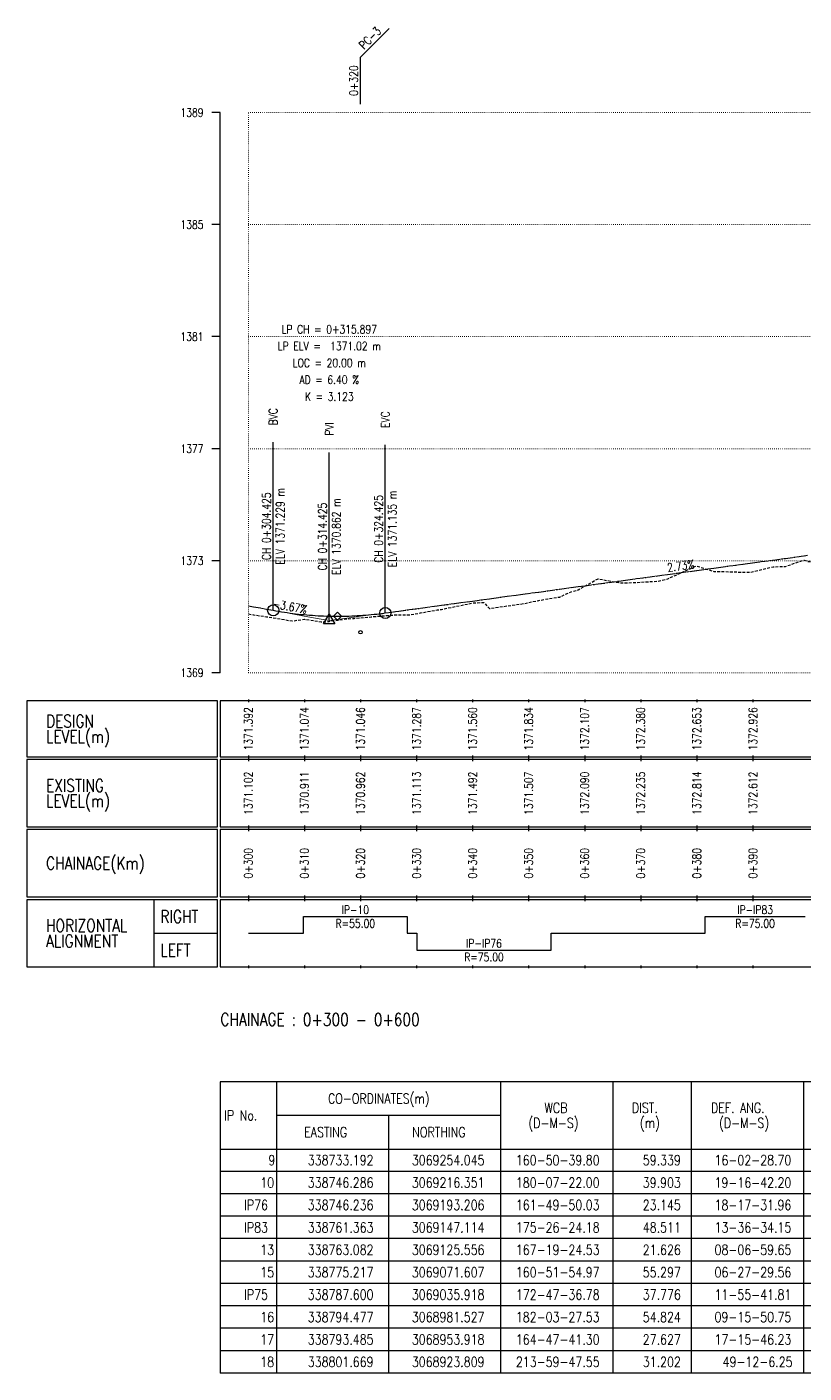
# Model space of a CAD drawing. Extents: x 337736 to 342002, y 3067251 to 3069533.
# Drawn here: x 338235.9 to 338374.5, y 3067262.7 to 3067503 of the extents above; entities that cross this region are included whole.
import ezdxf
from ezdxf.enums import TextEntityAlignment as Align

# ---------------------------------------------------------------- set-up
doc = ezdxf.new("R2010")
doc.units = 0
doc.header["$MEASUREMENT"] = 0
for name, pattern in [('Center', [2, 1.25, -0.25, 0.25, -0.25]), ('Dashed', [0.75, 0.5, -0.25]), ('Dot', [0.25, 0, -0.25])]:
    doc.linetypes.add(name, pattern=pattern)
for name, color, linetype, lineweight in [('Chainage Range', 7, 'Continuous', 25), ('Grids', 9, 'Dot', 13), ('PipeCulvert', 6, 'Continuous', 30), ('Vertical Alignment', 5, 'Center', 30), ('VIP Line', 2, 'Continuous', 5)]:
    doc.layers.add(name, color=color, linetype=linetype, lineweight=lineweight)
for name, color, linetype in [('Chainage_TXT', 7, 'Continuous'), ('DesignRL_TXT', 5, 'Continuous'), ('ExistRL_TXT', 3, 'Continuous'), ('GL', 3, 'Dashed'), ('Grade Text', 7, 'Continuous'), ('HC_Data', 7, 'Continuous'), ('HL Point', 2, 'Continuous'), ('Horizontal Alignment', 7, 'Continuous'), ('Remark', 7, 'Continuous'), ('Scale Line', 1, 'Continuous'), ('Title Box Text', 7, 'Continuous'), ('TitleBox', 7, 'Continuous'), ('VIP Mark', 7, 'Continuous')]:
    doc.layers.add(name, color=color, linetype=linetype)
doc.styles.get("Standard").update_dxf_attribs({"font": 'simplex.shx'})

msp = doc.modelspace()

# ---------------------------------------------------------------- linework, layer by layer
at = {"layer": 'GL', "flags": 128}
msp.add_lwpolyline([(338275.39, 3067398.24), (338276.31, 3067398.08), (338278.62, 3067397.74), (338282.68, 3067397.07), (338283.22, 3067396.99), (338285.37, 3067397.29), (338288.38, 3067396.83), (338289.21, 3067396.83), (338289.82, 3067396.91), (338290.29, 3067396.98), (338292.95, 3067397.36), (338294.28, 3067397.44), (338295.39, 3067397.54), (338297.28, 3067397.72), (338301.41, 3067398.06), (338301.64, 3067398.07), (338302.25, 3067398.09), (338304.12, 3067398.08), (338306.11, 3067398.42), (338309.05, 3067398.95), (338309.82, 3067399.05), (338312.49, 3067399.6), (338315.39, 3067400.19), (338315.4, 3067400.19), (338317.38, 3067400.28), (338318.38, 3067399.22), (338318.75, 3067399.26), (338323.16, 3067399.91), (338323.95, 3067399.97), (338327.19, 3067400.64), (338328.83, 3067400.93), (338330.91, 3067401.25), (338332.97, 3067402.21), (338334.23, 3067402.54), (338335.39, 3067403.19), (338337.76, 3067404.51), (338341.45, 3067403.83), (338342.66, 3067403.76), (338348.35, 3067404.07), (338350.21, 3067404.51), (338355.33, 3067406.82), (338355.39, 3067406.8), (338358.4, 3067405.81), (338359.26, 3067405.82), (338364.45, 3067405.67), (338364.92, 3067405.68), (338368.98, 3067406.65), (338371.22, 3067406.71), (338374.51, 3067407.86), (338375.15, 3067407.61), (338375.39, 3067407.6), (338377.93, 3067407.52), (338380.01, 3067407.42), (338380.4, 3067407.57), (338381.5, 3067408.64), (338384.65, 3067408.81), (338386.9, 3067409.05), (338391.96, 3067408.91), (338394.15, 3067409.17), (338395.39, 3067409.81), (338395.94, 3067410.1), (338398.85, 3067410.54), (338403.03, 3067410.76), (338404.68, 3067410.53), (338405.49, 3067410.65), (338409.59, 3067411.82), (338415.39, 3067412.81), (338415.51, 3067412.83), (338416.62, 3067413.01), (338417.2, 3067413.12), (338419.65, 3067413.76), (338422.89, 3067414.64), (338423.57, 3067414.95), (338424.49, 3067415.19), (338426.57, 3067416.02), (338428.85, 3067417.11), (338430.61, 3067417.23), (338431.51, 3067417.68), (338434.04, 3067419.98), (338435.39, 3067420.25), (338436.5, 3067420.48), (338437.44, 3067420.79), (338439.15, 3067421.45), (338440.9, 3067422.01), (338443.4, 3067423.27), (338446.97, 3067425.06), (338447.75, 3067425.38), (338448.26, 3067425.71), (338448.97, 3067426.04), (338452.05, 3067427.83), (338454.12, 3067428.84), (338455.39, 3067429.38), (338456.12, 3067429.68), (338459.93, 3067431.32), (338464.49, 3067432.92), (338470.07, 3067435.04), (338470.09, 3067435.06), (338471.15, 3067435.45), (338475.39, 3067436.99), (338479.75, 3067438.56), (338483.85, 3067440.17), (338484.12, 3067440.28), (338484.12, 3067440.29), (338488.24, 3067441.85), (338488.67, 3067442), (338489.32, 3067442.2), (338491.77, 3067443.06), (338493.15, 3067443.58), (338494.7, 3067443.57), (338495.39, 3067443.74), (338495.94, 3067443.87), (338498.65, 3067444.49), (338501.16, 3067445.54), (338504.23, 3067446.38), (338504.87, 3067446.65), (338505.27, 3067446.77), (338509.2, 3067448.81), (338512.51, 3067449.38), (338513.36, 3067449.61), (338515.39, 3067450.3), (338517.87, 3067451.15), (338522.78, 3067452.46), (338525.19, 3067453.05), (338528.98, 3067454.03), (338531.81, 3067454.88), (338535.39, 3067456.31), (338535.56, 3067456.38), (338539.4, 3067457.48), (338543.26, 3067458.89), (338546.76, 3067460.06), (338547.41, 3067460.36), (338552.72, 3067462.09)], dxfattribs=at)
at = {"layer": 'Grids'}
for p, q in [((338275.39, 3067487.73), (338575.39, 3067487.73)), ((338275.39, 3067387.73), (338275.39, 3067487.73)), ((338275.39, 3067467.73), (338575.39, 3067467.73)), ((338275.39, 3067447.73), (338575.39, 3067447.73)), ((338275.39, 3067427.73), (338575.39, 3067427.73)), ((338275.39, 3067407.73), (338575.39, 3067407.73)), ((338275.39, 3067387.73), (338575.39, 3067387.73))]:
    msp.add_line(p, q, dxfattribs=at)
at = {"layer": 'HC_Data'}
for p, q in [((338280.39, 3067314.73), (338280.39, 3067302.73)), ((338320.39, 3067314.73), (338320.39, 3067302.73)), ((338340.39, 3067314.73), (338340.39, 3067302.73)), ((338354.39, 3067314.73), (338354.39, 3067302.73)), ((338374.39, 3067314.73), (338374.39, 3067302.73)), ((338320.39, 3067308.73), (338280.39, 3067308.73)), ((338300.39, 3067308.73), (338300.39, 3067302.73)), ((338270.39, 3067302.73), (338270.39, 3067262.73)), ((338280.39, 3067302.73), (338280.39, 3067262.73)), ((338300.39, 3067302.73), (338300.39, 3067262.73)), ((338320.39, 3067302.73), (338320.39, 3067262.73)), ((338340.39, 3067302.73), (338340.39, 3067262.73)), ((338354.39, 3067302.73), (338354.39, 3067262.73)), ((338374.39, 3067302.73), (338374.39, 3067262.73)), ((338502.39, 3067298.73), (338270.39, 3067298.73)), ((338502.39, 3067294.73), (338270.39, 3067294.73)), ((338502.39, 3067290.73), (338270.39, 3067290.73)), ((338502.39, 3067286.73), (338270.39, 3067286.73)), ((338502.39, 3067282.73), (338270.39, 3067282.73)), ((338502.39, 3067278.73), (338270.39, 3067278.73)), ((338502.39, 3067274.73), (338270.39, 3067274.73)), ((338502.39, 3067270.73), (338270.39, 3067270.73)), ((338502.39, 3067266.73), (338270.39, 3067266.73)), ((338502.39, 3067262.73), (338270.39, 3067262.73))]:
    msp.add_line(p, q, dxfattribs=at)
msp.add_lwpolyline([(338270.39, 3067314.73), (338270.39, 3067302.73), (338502.39, 3067302.73), (338502.39, 3067314.73), (338270.39, 3067314.73)], dxfattribs=at)
at = {"layer": 'HL Point'}
msp.add_lwpolyline([(338290.58, 3067397.83), (338291.29, 3067398.53), (338292, 3067397.83), (338291.29, 3067397.12), (338290.58, 3067397.83)], dxfattribs=at)
at = {"layer": 'Horizontal Alignment'}
msp.add_lwpolyline([(338275.39, 3067341.23), (338285.22, 3067341.23), (338285.22, 3067344.23), (338303.72, 3067344.23), (338303.72, 3067341.23), (338305.45, 3067341.23), (338305.45, 3067338.23), (338329.4, 3067338.23), (338329.4, 3067341.23), (338356.88, 3067341.23), (338356.88, 3067344.23), (338374.7, 3067344.23)], dxfattribs=at)
at = {"layer": 'PipeCulvert'}
msp.add_circle((338295.39, 3067394.96), 0.3, dxfattribs=at)
at = {"layer": 'Remark'}
for p, q in [((338295.39, 3067497.63), (338300.48, 3067502.73)), ((338295.39, 3067489.23), (338295.39, 3067497.63))]:
    msp.add_line(p, q, dxfattribs=at)
at = {"layer": 'Scale Line'}
for p, q in [((338270.39, 3067487.73), (338268.89, 3067487.73)), ((338270.39, 3067387.73), (338270.39, 3067487.73)), ((338270.39, 3067467.73), (338268.89, 3067467.73)), ((338270.39, 3067447.73), (338268.89, 3067447.73)), ((338270.39, 3067427.73), (338268.89, 3067427.73)), ((338270.39, 3067407.73), (338268.89, 3067407.73)), ((338270.39, 3067387.73), (338268.89, 3067387.73))]:
    msp.add_line(p, q, dxfattribs=at)
at = {"layer": 'TitleBox'}
for p, q in [((338275.39, 3067382.98), (338275.39, 3067382.48)), ((338285.39, 3067382.98), (338285.39, 3067382.48)), ((338295.39, 3067382.98), (338295.39, 3067382.48)), ((338305.39, 3067382.98), (338305.39, 3067382.48)), ((338315.39, 3067382.98), (338315.39, 3067382.48)), ((338325.39, 3067382.98), (338325.39, 3067382.48)), ((338335.39, 3067382.98), (338335.39, 3067382.48)), ((338345.39, 3067382.98), (338345.39, 3067382.48)), ((338355.39, 3067382.98), (338355.39, 3067382.48)), ((338365.39, 3067382.98), (338365.39, 3067382.48)), ((338275.39, 3067372.98), (338275.39, 3067372.48)), ((338275.39, 3067372.48), (338275.39, 3067371.98)), ((338285.39, 3067372.98), (338285.39, 3067372.48)), ((338285.39, 3067372.48), (338285.39, 3067371.98)), ((338295.39, 3067372.98), (338295.39, 3067372.48)), ((338295.39, 3067372.48), (338295.39, 3067371.98)), ((338305.39, 3067372.98), (338305.39, 3067372.48)), ((338305.39, 3067372.48), (338305.39, 3067371.98)), ((338315.39, 3067372.98), (338315.39, 3067372.48)), ((338315.39, 3067372.48), (338315.39, 3067371.98)), ((338325.39, 3067372.98), (338325.39, 3067372.48)), ((338325.39, 3067372.48), (338325.39, 3067371.98)), ((338335.39, 3067372.98), (338335.39, 3067372.48)), ((338335.39, 3067372.48), (338335.39, 3067371.98)), ((338345.39, 3067372.98), (338345.39, 3067372.48)), ((338345.39, 3067372.48), (338345.39, 3067371.98)), ((338355.39, 3067372.98), (338355.39, 3067372.48)), ((338355.39, 3067372.48), (338355.39, 3067371.98)), ((338365.39, 3067372.98), (338365.39, 3067372.48)), ((338365.39, 3067372.48), (338365.39, 3067371.98)), ((338275.39, 3067360.48), (338275.39, 3067359.98)), ((338275.39, 3067359.98), (338275.39, 3067359.48)), ((338285.39, 3067360.48), (338285.39, 3067359.98)), ((338285.39, 3067359.98), (338285.39, 3067359.48)), ((338295.39, 3067360.48), (338295.39, 3067359.98)), ((338295.39, 3067359.98), (338295.39, 3067359.48)), ((338305.39, 3067360.48), (338305.39, 3067359.98)), ((338305.39, 3067359.98), (338305.39, 3067359.48)), ((338315.39, 3067360.48), (338315.39, 3067359.98)), ((338315.39, 3067359.98), (338315.39, 3067359.48)), ((338325.39, 3067360.48), (338325.39, 3067359.98)), ((338325.39, 3067359.98), (338325.39, 3067359.48)), ((338335.39, 3067360.48), (338335.39, 3067359.98)), ((338335.39, 3067359.98), (338335.39, 3067359.48)), ((338345.39, 3067360.48), (338345.39, 3067359.98)), ((338345.39, 3067359.98), (338345.39, 3067359.48)), ((338355.39, 3067360.48), (338355.39, 3067359.98)), ((338355.39, 3067359.98), (338355.39, 3067359.48)), ((338365.39, 3067360.48), (338365.39, 3067359.98)), ((338365.39, 3067359.98), (338365.39, 3067359.48)), ((338275.39, 3067347.98), (338275.39, 3067347.48)), ((338275.39, 3067347.48), (338275.39, 3067346.98)), ((338285.39, 3067347.98), (338285.39, 3067347.48)), ((338285.39, 3067347.48), (338285.39, 3067346.98)), ((338295.39, 3067347.98), (338295.39, 3067347.48)), ((338295.39, 3067347.48), (338295.39, 3067346.98)), ((338305.39, 3067347.98), (338305.39, 3067347.48)), ((338305.39, 3067347.48), (338305.39, 3067346.98)), ((338315.39, 3067347.98), (338315.39, 3067347.48)), ((338315.39, 3067347.48), (338315.39, 3067346.98)), ((338325.39, 3067347.98), (338325.39, 3067347.48)), ((338325.39, 3067347.48), (338325.39, 3067346.98)), ((338335.39, 3067347.98), (338335.39, 3067347.48)), ((338335.39, 3067347.48), (338335.39, 3067346.98)), ((338345.39, 3067347.98), (338345.39, 3067347.48)), ((338345.39, 3067347.48), (338345.39, 3067346.98)), ((338355.39, 3067347.98), (338355.39, 3067347.48)), ((338355.39, 3067347.48), (338355.39, 3067346.98)), ((338365.39, 3067347.98), (338365.39, 3067347.48)), ((338365.39, 3067347.48), (338365.39, 3067346.98)), ((338258.56, 3067335.23), (338258.56, 3067347.23)), ((338258.56, 3067341.23), (338269.89, 3067341.23)), ((338275.39, 3067335.48), (338275.39, 3067334.98)), ((338285.39, 3067335.48), (338285.39, 3067334.98)), ((338295.39, 3067335.48), (338295.39, 3067334.98)), ((338305.39, 3067335.48), (338305.39, 3067334.98)), ((338315.39, 3067335.48), (338315.39, 3067334.98)), ((338325.39, 3067335.48), (338325.39, 3067334.98)), ((338335.39, 3067335.48), (338335.39, 3067334.98)), ((338345.39, 3067335.48), (338345.39, 3067334.98)), ((338355.39, 3067335.48), (338355.39, 3067334.98)), ((338365.39, 3067335.48), (338365.39, 3067334.98))]:
    msp.add_line(p, q, dxfattribs=at)
for points in [[(338269.89, 3067382.73), (338235.89, 3067382.73), (338235.89, 3067372.73), (338269.89, 3067372.73)], [(338270.39, 3067372.73), (338580.39, 3067372.73), (338580.39, 3067382.73), (338270.39, 3067382.73)], [(338269.89, 3067372.23), (338235.89, 3067372.23), (338235.89, 3067360.23), (338269.89, 3067360.23)], [(338270.39, 3067360.23), (338580.39, 3067360.23), (338580.39, 3067372.23), (338270.39, 3067372.23)], [(338269.89, 3067359.73), (338235.89, 3067359.73), (338235.89, 3067347.73), (338269.89, 3067347.73)], [(338270.39, 3067347.73), (338580.39, 3067347.73), (338580.39, 3067359.73), (338270.39, 3067359.73)], [(338269.89, 3067347.23), (338235.89, 3067347.23), (338235.89, 3067335.23), (338269.89, 3067335.23)], [(338270.39, 3067335.23), (338580.39, 3067335.23), (338580.39, 3067347.23), (338270.39, 3067347.23)]]:
    msp.add_lwpolyline(points, close=True, dxfattribs=at)
at = {"layer": 'Vertical Alignment'}
msp.add_lwpolyline([(338275.39, 3067399.69), (338276.31, 3067399.52), (338278.62, 3067399.1), (338279.82, 3067398.88), (338280.32, 3067398.79), (338280.82, 3067398.71), (338281.32, 3067398.62), (338281.82, 3067398.55), (338282.32, 3067398.47), (338282.82, 3067398.4), (338283.32, 3067398.34), (338283.82, 3067398.27), (338284.32, 3067398.22), (338284.82, 3067398.16), (338285.32, 3067398.11), (338285.82, 3067398.07), (338286.32, 3067398.03), (338286.82, 3067397.99), (338287.32, 3067397.95), (338287.82, 3067397.92), (338288.32, 3067397.9), (338288.82, 3067397.88), (338289.32, 3067397.86), (338289.82, 3067397.85), (338290.32, 3067397.84), (338290.82, 3067397.83), (338291.32, 3067397.83), (338291.82, 3067397.83), (338292.32, 3067397.84), (338292.82, 3067397.85), (338293.32, 3067397.86), (338293.82, 3067397.88), (338294.32, 3067397.9), (338294.82, 3067397.93), (338295.32, 3067397.96), (338295.82, 3067397.99), (338296.32, 3067398.03), (338296.82, 3067398.07), (338297.32, 3067398.12), (338297.82, 3067398.17), (338298.32, 3067398.22), (338298.82, 3067398.28), (338299.32, 3067398.34), (338299.82, 3067398.41), (338299.82, 3067398.41), (338301.41, 3067398.63), (338301.64, 3067398.66), (338302.25, 3067398.74), (338304.12, 3067399), (338306.11, 3067399.27), (338309.05, 3067399.67), (338309.82, 3067399.78), (338312.49, 3067400.14), (338315.39, 3067400.54), (338315.4, 3067400.54), (338317.38, 3067400.81), (338318.38, 3067400.94), (338318.75, 3067401), (338323.16, 3067401.6), (338323.95, 3067401.71), (338327.19, 3067402.15), (338328.83, 3067402.37), (338330.91, 3067402.66), (338332.97, 3067402.94), (338334.23, 3067403.11), (338335.39, 3067403.27), (338337.76, 3067403.59), (338341.45, 3067404.09), (338342.66, 3067404.26), (338348.35, 3067405.04), (338350.21, 3067405.29), (338355.33, 3067405.99), (338355.39, 3067406), (338358.4, 3067406.41), (338359.26, 3067406.53), (338364.45, 3067407.24), (338364.92, 3067407.3), (338368.98, 3067407.85), (338371.22, 3067408.16), (338374.51, 3067408.61), (338375.15, 3067408.7)], dxfattribs=at)
at = {"layer": 'VIP Line'}
msp.add_lwpolyline([(338275.39, 3067399.69), (338276.31, 3067399.52), (338278.62, 3067399.1), (338282.68, 3067398.36), (338283.22, 3067398.26), (338285.37, 3067397.86), (338288.38, 3067397.31), (338289.21, 3067397.16), (338289.82, 3067397.04), (338290.29, 3067397.11), (338292.95, 3067397.47), (338294.28, 3067397.65), (338295.39, 3067397.81), (338297.28, 3067398.06), (338301.41, 3067398.63), (338301.64, 3067398.66), (338302.25, 3067398.74), (338304.12, 3067399), (338306.11, 3067399.27), (338309.05, 3067399.67), (338309.82, 3067399.78), (338312.49, 3067400.14), (338315.39, 3067400.54), (338315.4, 3067400.54), (338317.38, 3067400.81), (338318.38, 3067400.94), (338318.75, 3067401), (338323.16, 3067401.6), (338323.95, 3067401.71), (338327.19, 3067402.15), (338328.83, 3067402.37), (338330.91, 3067402.66), (338332.97, 3067402.94), (338334.23, 3067403.11), (338335.39, 3067403.27), (338337.76, 3067403.59), (338341.45, 3067404.09), (338342.66, 3067404.26), (338348.35, 3067405.04), (338350.21, 3067405.29), (338355.33, 3067405.99), (338355.39, 3067406), (338358.4, 3067406.41), (338359.26, 3067406.53), (338364.45, 3067407.24), (338364.92, 3067407.3), (338368.98, 3067407.85), (338371.22, 3067408.16), (338374.51, 3067408.61), (338375.15, 3067408.7)], dxfattribs=at)
at = {"layer": 'VIP Mark'}
for p, q in [((338279.82, 3067398.88), (338279.82, 3067428.88)), ((338289.82, 3067397.04), (338289.82, 3067427.04)), ((338299.82, 3067398.41), (338299.82, 3067428.41))]:
    msp.add_line(p, q, dxfattribs=at)
msp.add_lwpolyline([(338288.82, 3067396.47), (338289.82, 3067398.2), (338290.82, 3067396.47), (338288.82, 3067396.47)], dxfattribs=at)
for centre in [(338279.82, 3067398.88), (338299.82, 3067398.41)]:
    msp.add_circle(centre, 1, dxfattribs=at)

# ---------------------------------------------------------------- texts
at = {"width": 0.8}
for s, p in [('1389', (338267.39, 3067487.73)), ('1385', (338267.39, 3067467.73)), ('1381', (338267.39, 3067447.73)), ('1377', (338267.39, 3067427.73)), ('1373', (338267.39, 3067407.73)), ('1369', (338267.39, 3067387.73))]:
    msp.add_text(s, height=1.5, dxfattribs=at).set_placement(p, align=Align.MIDDLE_RIGHT)
at = {"layer": 'Chainage Range', "width": 0.8}
msp.add_text('CHAINAGE : 0+300 - 0+600', height=2.25, dxfattribs=at).set_placement((338270.39, 3067324.73))
at = {"layer": 'Chainage_TXT', "width": 0.8}
for s, p in [('0+300', (338275.39, 3067353.73)), ('0+310', (338285.39, 3067353.73)), ('0+320', (338295.39, 3067353.73)), ('0+330', (338305.39, 3067353.73)), ('0+340', (338315.39, 3067353.73)), ('0+350', (338325.39, 3067353.73)), ('0+360', (338335.39, 3067353.73)), ('0+370', (338345.39, 3067353.73)), ('0+380', (338355.39, 3067353.73)), ('0+390', (338365.39, 3067353.73))]:
    msp.add_text(s, height=1.5, rotation=90, dxfattribs=at).set_placement(p, align=Align.MIDDLE_CENTER)
at = {"layer": 'DesignRL_TXT', "width": 0.8}
for s, p in [('1371.392', (338275.39, 3067377.73)), ('1371.074', (338285.39, 3067377.73)), ('1371.046', (338295.39, 3067377.73)), ('1371.287', (338305.39, 3067377.73)), ('1371.560', (338315.39, 3067377.73)), ('1371.834', (338325.39, 3067377.73)), ('1372.107', (338335.39, 3067377.73)), ('1372.380', (338345.39, 3067377.73)), ('1372.653', (338355.39, 3067377.73)), ('1372.926', (338365.39, 3067377.73))]:
    msp.add_text(s, height=1.5, rotation=90, dxfattribs=at).set_placement(p, align=Align.MIDDLE_CENTER)
at = {"layer": 'ExistRL_TXT', "width": 0.8}
for s, p in [('1371.102', (338275.39, 3067366.23)), ('1370.911', (338285.39, 3067366.23)), ('1370.962', (338295.39, 3067366.23)), ('1371.113', (338305.39, 3067366.23)), ('1371.492', (338315.39, 3067366.23)), ('1371.507', (338325.39, 3067366.23)), ('1372.090', (338335.39, 3067366.23)), ('1372.235', (338345.39, 3067366.23)), ('1372.814', (338355.39, 3067366.23)), ('1372.612', (338365.39, 3067366.23))]:
    msp.add_text(s, height=1.5, rotation=90, dxfattribs=at).set_placement(p, align=Align.MIDDLE_CENTER)
at = {"layer": 'Grade Text', "width": 0.8}
for s, rotation, p in [('2.73%', 7.7757, (338352.67, 3067405.63)), ('-3.67%', 349.5927, (338282.6, 3067398.37))]:
    msp.add_text(s, height=1.5, rotation=rotation, dxfattribs=at).set_placement(p, align=Align.BOTTOM_CENTER)
at = {"layer": 'HC_Data', "width": 0.8}
for s, p in [('CO-ORDINATES(m)', (338289.59, 3067310.83)), ('IP No.', (338271.07, 3067307.83)), ('WCB', (338328.23, 3067309.18)), ('DIST.', (338343.79, 3067309.18)), ('DEF. ANG.', (338357.91, 3067309.18)), ('EASTING', (338285.35, 3067304.83)), ('NORTHING', (338304.63, 3067304.83)), ('(D-M-S)', (338325.35, 3067306.48)), ('(m)', (338345.23, 3067306.48)), ('(D-M-S)', (338359.35, 3067306.48)), ('9', (338278.95, 3067299.83)), ('338733.192', (338285.99, 3067299.83)), ('3069254.045', (338304.55, 3067299.83)), ('160-50-39.80', (338323.11, 3067299.83)), ('59.339', (338345.75, 3067299.83)), ('16-02-28.70', (338358.55, 3067299.83)), ('10', (338277.51, 3067295.83)), ('338746.286', (338285.99, 3067295.83)), ('3069216.351', (338304.55, 3067295.83)), ('180-07-22.00', (338323.11, 3067295.83)), ('39.903', (338345.75, 3067295.83)), ('19-16-42.20', (338358.55, 3067295.83)), ('IP76', (338274.63, 3067291.83)), ('338746.236', (338285.99, 3067291.83)), ('3069193.206', (338304.55, 3067291.83)), ('161-49-50.03', (338323.11, 3067291.83)), ('23.145', (338345.75, 3067291.83)), ('18-17-31.96', (338358.55, 3067291.83)), ('IP83', (338274.63, 3067287.83)), ('338761.363', (338285.99, 3067287.83)), ('3069147.114', (338304.55, 3067287.83)), ('175-26-24.18', (338323.11, 3067287.83)), ('48.511', (338345.75, 3067287.83)), ('13-36-34.15', (338358.55, 3067287.83)), ('13', (338277.51, 3067283.83)), ('338763.082', (338285.99, 3067283.83)), ('3069125.556', (338304.55, 3067283.83)), ('167-19-24.53', (338323.11, 3067283.83)), ('21.626', (338345.75, 3067283.83)), ('08-06-59.65', (338358.55, 3067283.83)), ('15', (338277.51, 3067279.83)), ('338775.217', (338285.99, 3067279.83)), ('3069071.607', (338304.55, 3067279.83)), ('160-51-54.97', (338323.11, 3067279.83)), ('55.297', (338345.75, 3067279.83)), ('06-27-29.56', (338358.55, 3067279.83)), ('IP75', (338274.63, 3067275.83)), ('338787.600', (338285.99, 3067275.83)), ('3069035.918', (338304.55, 3067275.83)), ('172-47-36.78', (338323.11, 3067275.83)), ('37.776', (338345.75, 3067275.83)), ('11-55-41.81', (338358.55, 3067275.83)), ('16', (338277.51, 3067271.83)), ('338794.477', (338285.99, 3067271.83)), ('3068981.527', (338304.55, 3067271.83)), ('182-03-27.53', (338323.11, 3067271.83)), ('54.824', (338345.75, 3067271.83)), ('09-15-50.75', (338358.55, 3067271.83)), ('17', (338277.51, 3067267.83)), ('338793.485', (338285.99, 3067267.83)), ('3068953.918', (338304.55, 3067267.83)), ('164-47-41.30', (338323.11, 3067267.83)), ('27.627', (338345.75, 3067267.83)), ('17-15-46.23', (338358.55, 3067267.83)), ('18', (338277.51, 3067263.83)), ('338801.669', (338285.99, 3067263.83)), ('3068923.809', (338304.55, 3067263.83)), ('213-59-47.55', (338323.11, 3067263.83)), ('31.202', (338345.75, 3067263.83)), ('49-12-6.25', (338359.99, 3067263.83))]:
    msp.add_text(s, height=1.8, dxfattribs=at).set_placement(p)
at = {"layer": 'Horizontal Alignment', "width": 0.8}
for s, p in [('IP-10', (338294.47, 3067344.23)), ('IP-IP83', (338365.79, 3067344.23)), ('IP-IP76', (338317.42, 3067338.23))]:
    msp.add_text(s, height=1.5, dxfattribs=at).set_placement(p, align=Align.BOTTOM_CENTER)
for s, p in [('R=55.00', (338294.47, 3067343.73)), ('R=75.00', (338365.79, 3067343.73)), ('R=75.00', (338317.42, 3067337.73))]:
    msp.add_text(s, height=1.5, dxfattribs=at).set_placement(p, align=Align.TOP_CENTER)
at = {"layer": 'Remark', "width": 0.8}
for s, rotation, p in [('PC-3', 45, (338297.94, 3067500.18)), ('0+320', 90, (338295.39, 3067493.43))]:
    msp.add_text(s, height=1.5, rotation=rotation, dxfattribs=at).set_placement(p, align=Align.BOTTOM_CENTER)
at = {"layer": 'Title Box Text', "width": 0.8}
for s, p in [('DESIGN', (338239.29, 3067377.98)), ('LEVEL(m)', (338239.29, 3067375.23)), ('EXISTING', (338239.29, 3067366.48)), ('LEVEL(m)', (338239.29, 3067363.73)), ('CHAINAGE(Km)', (338239.29, 3067352.61)), ('RIGHT', (338259.69, 3067343.11)), ('HORIZONTAL', (338239.29, 3067341.48)), ('ALIGNMENT', (338239.29, 3067338.73)), ('LEFT', (338259.69, 3067337.11))]:
    msp.add_text(s, height=2.25, dxfattribs=at).set_placement(p)
at = {"layer": 'VIP Mark', "width": 0.8}
for s, p in [('LP CH = 0+315.897', (338289.82, 3067449.04)), ('LP ELV =  1371.02 m', (338289.82, 3067446.04)), ('LOC = 20.00 m', (338289.82, 3067443.04)), ('AD = 6.40 %', (338289.82, 3067440.04)), ('K = 3.123', (338289.82, 3067437.04))]:
    msp.add_text(s, height=1.5, dxfattribs=at).set_placement(p, align=Align.MIDDLE_CENTER)
for s, p in [('BVC', (338279.82, 3067431.88)), ('EVC', (338299.82, 3067431.41)), ('PVI', (338289.82, 3067430.04))]:
    msp.add_text(s, height=1.5, rotation=90, dxfattribs=at).set_placement(p, align=Align.MIDDLE_LEFT)
for s, p in [('CH 0+304.425', (338279.82, 3067413.88)), ('CH 0+314.425', (338289.82, 3067412.04)), ('CH 0+324.425', (338299.82, 3067413.41))]:
    msp.add_text(s, height=1.5, rotation=90, dxfattribs=at).set_placement(p, align=Align.BOTTOM_CENTER)
for s, p in [('ELV 1371.229 m', (338280.32, 3067413.88)), ('ELV 1371.135 m', (338300.32, 3067413.41)), ('ELV 1370.862 m', (338290.32, 3067412.04))]:
    msp.add_text(s, height=1.5, rotation=90, dxfattribs=at).set_placement(p, align=Align.TOP_CENTER)

doc.saveas('drawing.dxf')
